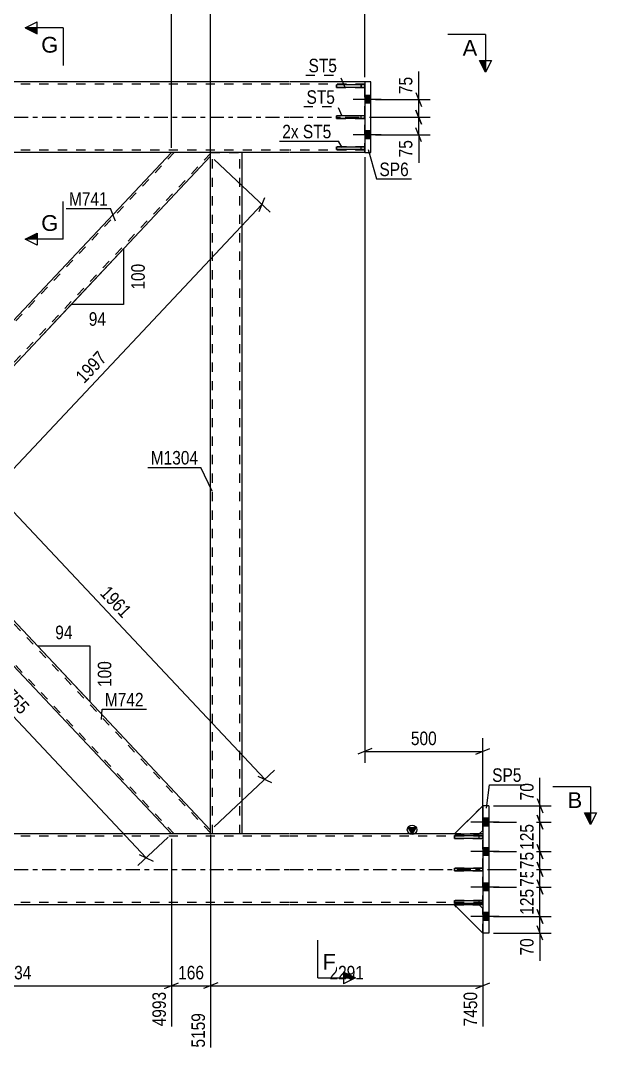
# Model space of a CAD drawing. Header units: millimetres. Extents: x 0 to 841, y 0 to 594.
# Drawn here: x 177.9 to 300, y 162 to 380.3 of the extents above; entities that cross this region are included whole.
import ezdxf

# ---------------------------------------------------------------- set-up
doc = ezdxf.new("R2010")
doc.units = ezdxf.units.MM
doc.linetypes.add('DXK_LINE_DOT2', pattern=[3.9198, 1.9599, -1.9599])
doc.linetypes.add('DXK_LINE_DOT3', pattern=[5.9187, 2.979, -0.9799, 0.9799, -0.9799])
doc.styles.add('Arial', font='ARIAL.TTF', dxfattribs={"height": 0.2})
doc.styles.add('Arial Narrow', font='ARIALN.TTF', dxfattribs={"height": 0.2})

# ---------------------------------------------------------------- blocks, each defined once
blk = doc.blocks.new('Bolt-761548639-3614 - 3536')
at = {"linetype": 'Continuous'}
for points in [[(275.91, 211.18), (275.91, 209.53), (277.16, 209.53), (277.16, 211.18)], [(275.91, 211.18), (275.91, 209.53), (277.16, 209.53), (277.16, 211.18)], [(275.91, 211.18), (275.91, 209.53), (277.16, 209.53), (277.16, 211.18)], [(275.91, 204.93), (275.91, 203.28), (277.16, 203.28), (277.16, 204.93)], [(275.91, 204.93), (275.91, 203.28), (277.16, 203.28), (277.16, 204.93)], [(275.91, 197.43), (275.91, 195.78), (277.16, 195.78), (277.16, 197.43)], [(275.91, 197.43), (275.91, 195.78), (277.16, 195.78), (277.16, 197.43)], [(275.91, 191.18), (275.91, 189.53), (277.16, 189.53), (277.16, 191.18)], [(275.91, 191.18), (275.91, 189.53), (277.16, 189.53), (277.16, 191.18)], [(275.91, 191.18), (275.91, 189.53), (277.16, 189.53), (277.16, 191.18)]]:
    blk.add_hatch(color=1, dxfattribs=at).paths.add_polyline_path(points)
at = {"color": 1, "linetype": 'Continuous'}
for p, q in [((279.36, 210.35), (273.41, 210.35)), ((279.36, 210.35), (273.41, 210.35)), ((279.36, 210.35), (273.41, 210.35)), ((277.16, 211.18), (275.91, 211.18)), ((277.16, 211.18), (275.91, 211.18)), ((277.16, 211.18), (275.91, 211.18)), ((277.16, 209.53), (275.91, 209.53)), ((277.16, 209.53), (275.91, 209.53)), ((277.16, 209.53), (275.91, 209.53)), ((279.36, 204.1), (273.41, 204.1)), ((279.36, 204.1), (273.41, 204.1)), ((277.16, 204.93), (275.91, 204.93)), ((277.16, 204.93), (275.91, 204.93)), ((277.16, 203.28), (275.91, 203.28)), ((277.16, 203.28), (275.91, 203.28)), ((279.36, 196.6), (273.41, 196.6)), ((279.36, 196.6), (273.41, 196.6)), ((277.16, 197.43), (275.91, 197.43)), ((277.16, 197.43), (275.91, 197.43)), ((277.16, 195.78), (275.91, 195.78)), ((277.16, 195.78), (275.91, 195.78)), ((279.36, 190.35), (273.41, 190.35)), ((279.36, 190.35), (273.41, 190.35)), ((279.36, 190.35), (273.41, 190.35)), ((277.16, 191.18), (275.91, 191.18)), ((277.16, 191.18), (275.91, 191.18)), ((277.16, 191.18), (275.91, 191.18)), ((277.16, 189.53), (275.91, 189.53)), ((277.16, 189.53), (275.91, 189.53)), ((277.16, 189.53), (275.91, 189.53))]:
    blk.add_line(p, q, dxfattribs=at)
blk = doc.blocks.new('Part-761548639-3592 - 3536')
at = {"color": 2, "linetype": 'Continuous'}
for p, q in [((250.91, 360.15), (244.91, 360.15)), ((244.91, 359.55), (244.91, 360.15)), ((250.91, 359.55), (244.91, 359.55)), ((250.91, 360.15), (250.91, 359.55))]:
    blk.add_line(p, q, dxfattribs=at)
at = {"color": 7, "linetype": 'DXK_LINE_DOT2'}
blk.add_line((250.16, 359.55), (250.16, 360.15), dxfattribs=at)
blk = doc.blocks.new('Bolt-761548639-3615 - 3536')
at = {"linetype": 'Continuous'}
for points in [[(250.91, 364.43), (250.91, 362.78), (252.16, 362.78), (252.16, 364.43)], [(250.91, 364.43), (250.91, 362.78), (252.16, 362.78), (252.16, 364.43)], [(250.91, 356.93), (250.91, 355.28), (252.16, 355.28), (252.16, 356.93)], [(250.91, 356.93), (250.91, 355.28), (252.16, 355.28), (252.16, 356.93)]]:
    blk.add_hatch(color=1, dxfattribs=at).paths.add_polyline_path(points)
at = {"color": 1, "linetype": 'Continuous'}
for p, q in [((254.36, 363.6), (248.41, 363.6)), ((254.36, 363.6), (248.41, 363.6)), ((252.16, 364.43), (250.91, 364.43)), ((252.16, 364.43), (250.91, 364.43)), ((252.16, 362.78), (250.91, 362.78)), ((252.16, 362.78), (250.91, 362.78)), ((254.36, 356.1), (248.41, 356.1)), ((254.36, 356.1), (248.41, 356.1)), ((252.16, 356.93), (250.91, 356.93)), ((252.16, 356.93), (250.91, 356.93)), ((252.16, 355.28), (250.91, 355.28)), ((252.16, 355.28), (250.91, 355.28))]:
    blk.add_line(p, q, dxfattribs=at)
blk = doc.blocks.new('Part-761548639-3596 - 3536')
at = {"color": 7, "linetype": 'DXK_LINE_DOT2'}
for p, q in [((250.91, 366.73), (244.91, 366.73)), ((244.91, 366.73), (244.91, 366.13)), ((244.91, 366.13), (250.91, 366.13)), ((250.16, 366.73), (250.16, 366.13)), ((250.91, 366.13), (250.91, 366.73))]:
    blk.add_line(p, q, dxfattribs=at)
blk = doc.blocks.new('Part-761548639-3556 - 3536')
at = {"color": 2, "linetype": 'Continuous'}
for p, q in [((275.91, 213.85), (269.91, 207.85)), ((269.91, 207.85), (275.16, 207.85)), ((275.16, 207.85), (275.91, 208.6))]:
    blk.add_line(p, q, dxfattribs=at)
at = {"color": 7, "linetype": 'DXK_LINE_DOT2'}
blk.add_line((275.91, 208.6), (275.91, 213.85), dxfattribs=at)
blk = doc.blocks.new('Part-761548639-3557 - 3536')
at = {"color": 7, "linetype": 'DXK_LINE_DOT2'}
for p, q in [((275.91, 213.85), (269.91, 207.85)), ((275.91, 208.6), (275.91, 213.85)), ((269.91, 207.85), (275.16, 207.85)), ((275.16, 207.85), (275.91, 208.6))]:
    blk.add_line(p, q, dxfattribs=at)
blk = doc.blocks.new('Part-761548639-3675 - 3536')
at = {"color": 7, "linetype": 'DXK_LINE_DOT2'}
for p, q in [((218.22, 352.35), (224.82, 352.35)), ((218.22, 351.54), (218.22, 352.35)), ((218.61, 207.85), (218.62, 352.35)), ((224.41, 207.85), (224.42, 352.35)), ((218.21, 207.85), (218.21, 208.67)), ((224.81, 207.85), (218.21, 207.85))]:
    blk.add_line(p, q, dxfattribs=at)
at = {"color": 2, "linetype": 'Continuous'}
for p, q in [((224.82, 352.35), (224.81, 207.85)), ((218.21, 208.67), (218.22, 351.54))]:
    blk.add_line(p, q, dxfattribs=at)
blk = doc.blocks.new('Part-761548639-3558 - 3536')
at = {"color": 2, "linetype": 'Continuous'}
for p, q in [((275.91, 186.82), (269.91, 192.82)), ((275.16, 192.82), (269.91, 192.82)), ((275.16, 192.82), (275.91, 192.07)), ((275.91, 186.85), (275.91, 186.82))]:
    blk.add_line(p, q, dxfattribs=at)
at = {"color": 7, "linetype": 'DXK_LINE_DOT2'}
blk.add_line((275.91, 186.85), (275.91, 192.07), dxfattribs=at)
blk = doc.blocks.new('Part-761548639-3559 - 3536')
at = {"color": 7, "linetype": 'DXK_LINE_DOT2'}
for p, q in [((269.91, 192.82), (275.16, 192.82)), ((275.91, 186.82), (269.91, 192.82)), ((275.16, 192.82), (275.91, 192.07)), ((275.91, 192.07), (275.91, 186.82))]:
    blk.add_line(p, q, dxfattribs=at)
blk = doc.blocks.new('Part-761548639-3560 - 3536')
at = {"color": 7, "linetype": 'DXK_LINE_DOT2'}
for p, q in [((275.91, 193.74), (269.91, 193.74)), ((269.91, 193.74), (269.91, 193.14)), ((269.91, 193.14), (275.91, 193.14)), ((275.16, 193.14), (275.16, 193.74)), ((275.91, 193.14), (275.91, 193.74))]:
    blk.add_line(p, q, dxfattribs=at)
blk = doc.blocks.new('Part-761548639-3608 - 3536')
at = {"color": 2, "linetype": 'Continuous'}
for p, q in [((58.11, 367.35), (42.11, 367.35)), ((144.02, 367.35), (58.21, 367.35)), ((234.81, 367.35), (149.02, 367.35)), ((250.91, 367.35), (234.91, 367.35)), ((58.11, 352.35), (42.11, 352.35)), ((144.02, 352.35), (58.21, 352.35)), ((234.81, 352.35), (149.02, 352.35)), ((250.91, 352.35), (234.91, 352.35))]:
    blk.add_line(p, q, dxfattribs=at)
at = {"color": 7, "linetype": 'DXK_LINE_DOT2'}
for p, q in [((42.11, 367.35), (42.11, 352.35)), ((58.11, 366.85), (42.11, 366.85)), ((234.81, 366.85), (58.21, 366.85)), ((149.02, 367.35), (144.02, 367.35)), ((250.91, 366.85), (234.91, 366.85)), ((250.91, 352.35), (250.91, 367.35)), ((58.11, 352.85), (42.11, 352.85)), ((234.81, 352.85), (58.21, 352.85)), ((149.02, 352.35), (144.02, 352.35)), ((250.91, 352.85), (234.91, 352.85))]:
    blk.add_line(p, q, dxfattribs=at)
at = {"color": 7, "linetype": 'DXK_LINE_DOT3'}
for p, q in [((42.11, 359.85), (58.11, 359.85)), ((58.21, 359.85), (234.81, 359.85)), ((234.91, 359.85), (250.91, 359.85))]:
    blk.add_line(p, q, dxfattribs=at)
blk = doc.blocks.new('Part-761548639-3561 - 3536')
at = {"color": 7, "linetype": 'DXK_LINE_DOT2'}
for p, q in [((275.91, 207.49), (269.91, 207.49)), ((269.91, 207.49), (269.91, 206.89)), ((275.16, 206.89), (275.16, 207.49)), ((275.91, 206.89), (275.91, 207.49)), ((269.91, 206.89), (275.91, 206.89))]:
    blk.add_line(p, q, dxfattribs=at)
blk = doc.blocks.new('Part-761548639-3562 - 3536')
at = {"color": 7, "linetype": 'DXK_LINE_DOT2'}
for p, q in [((275.91, 200.62), (269.91, 200.62)), ((269.91, 200.62), (269.91, 200.02)), ((269.91, 200.02), (275.91, 200.02)), ((275.16, 200.02), (275.16, 200.62)), ((275.91, 200.02), (275.91, 200.62))]:
    blk.add_line(p, q, dxfattribs=at)
blk = doc.blocks.new('Part-761548639-3563 - 3536')
at = {"color": 2, "linetype": 'Continuous'}
for p, q in [((269.91, 193.74), (275.91, 193.74)), ((269.91, 193.14), (269.91, 193.74)), ((275.91, 193.14), (269.91, 193.14)), ((275.91, 193.74), (275.91, 193.14))]:
    blk.add_line(p, q, dxfattribs=at)
at = {"color": 7, "linetype": 'DXK_LINE_DOT2'}
blk.add_line((275.16, 193.14), (275.16, 193.74), dxfattribs=at)
blk = doc.blocks.new('Part-761548639-3564 - 3536')
at = {"color": 2, "linetype": 'Continuous'}
for p, q in [((269.91, 207.49), (275.91, 207.49)), ((269.91, 206.89), (269.91, 207.49)), ((275.91, 207.49), (275.91, 206.89)), ((275.91, 206.89), (269.91, 206.89))]:
    blk.add_line(p, q, dxfattribs=at)
at = {"color": 7, "linetype": 'DXK_LINE_DOT2'}
blk.add_line((275.16, 206.89), (275.16, 207.49), dxfattribs=at)
blk = doc.blocks.new('Part-761548639-3565 - 3536')
at = {"color": 2, "linetype": 'Continuous'}
for p, q in [((269.91, 200.62), (275.91, 200.62)), ((269.91, 200.02), (269.91, 200.62)), ((275.91, 200.02), (269.91, 200.02)), ((275.91, 200.62), (275.91, 200.02))]:
    blk.add_line(p, q, dxfattribs=at)
at = {"color": 7, "linetype": 'DXK_LINE_DOT2'}
blk.add_line((275.16, 200.02), (275.16, 200.62), dxfattribs=at)
blk = doc.blocks.new('Part-761548639-3593 - 3536')
at = {"color": 2, "linetype": 'Continuous'}
for p, q in [((250.91, 366.73), (244.91, 366.73)), ((244.91, 366.13), (244.91, 366.73)), ((250.91, 366.13), (244.91, 366.13)), ((250.91, 366.73), (250.91, 366.13))]:
    blk.add_line(p, q, dxfattribs=at)
at = {"color": 7, "linetype": 'DXK_LINE_DOT2'}
blk.add_line((250.16, 366.13), (250.16, 366.73), dxfattribs=at)
blk = doc.blocks.new('Part-761548639-3597 - 3536')
at = {"color": 7, "linetype": 'DXK_LINE_DOT2'}
for p, q in [((250.91, 353.58), (244.91, 353.58)), ((244.91, 353.58), (244.91, 352.98)), ((244.91, 352.98), (250.91, 352.98)), ((250.16, 352.98), (250.16, 353.58)), ((250.91, 352.98), (250.91, 353.58))]:
    blk.add_line(p, q, dxfattribs=at)
blk = doc.blocks.new('Part-761548639-3580 - 3536')
at = {"color": 2, "linetype": 'Continuous'}
for p, q in [((252.16, 367.35), (250.91, 367.35)), ((250.91, 367.35), (250.91, 352.35)), ((252.16, 352.35), (252.16, 367.35)), ((250.91, 352.35), (252.16, 352.35))]:
    blk.add_line(p, q, dxfattribs=at)
blk = doc.blocks.new('Part-761548639-3585 - 3536')
at = {"color": 2, "linetype": 'Continuous'}
for p, q in [((277.16, 213.85), (275.91, 213.85)), ((275.91, 213.85), (275.91, 186.85)), ((277.16, 213.85), (277.16, 186.85)), ((277.16, 186.85), (275.91, 186.85))]:
    blk.add_line(p, q, dxfattribs=at)
blk = doc.blocks.new('Part-761548639-3594 - 3536')
at = {"color": 2, "linetype": 'Continuous'}
for p, q in [((244.91, 353.58), (250.91, 353.58)), ((244.91, 352.98), (244.91, 353.58)), ((250.91, 352.98), (244.91, 352.98)), ((250.91, 353.58), (250.91, 352.98))]:
    blk.add_line(p, q, dxfattribs=at)
at = {"color": 7, "linetype": 'DXK_LINE_DOT2'}
blk.add_line((250.16, 352.98), (250.16, 353.58), dxfattribs=at)
blk = doc.blocks.new('Part-761548639-3595 - 3536')
at = {"color": 7, "linetype": 'DXK_LINE_DOT2'}
for p, q in [((250.91, 360.15), (244.91, 360.15)), ((244.91, 360.15), (244.91, 359.55)), ((244.91, 359.55), (250.91, 359.55)), ((250.16, 359.55), (250.16, 360.15)), ((250.91, 359.55), (250.91, 360.15))]:
    blk.add_line(p, q, dxfattribs=at)
blk = doc.blocks.new('Part-761548639-3613 - 3536')
at = {"linetype": 'Continuous'}
blk.add_hatch(color=2, dxfattribs=at).paths.add_polyline_path([(260.91, 207.85), (260.11, 209.25), (261.71, 209.25)])
at = {"color": 2, "linetype": 'Continuous'}
for p, q in [((37.11, 207.85), (37.86, 207.85)), ((58.11, 207.85), (43.11, 207.85)), ((144.01, 207.85), (58.21, 207.85)), ((234.81, 207.85), (149.01, 207.85)), ((269.91, 207.85), (234.91, 207.85)), ((260.91, 207.85), (260.11, 209.25)), ((260.11, 209.25), (261.71, 209.25)), ((261.71, 209.25), (260.91, 207.85)), ((275.91, 207.85), (275.16, 207.85)), ((58.11, 192.85), (37.11, 192.85)), ((234.81, 192.85), (58.21, 192.85)), ((275.91, 192.85), (234.91, 192.85))]:
    blk.add_line(p, q, dxfattribs=at)
at = {"color": 7, "linetype": 'DXK_LINE_DOT2'}
for p, q in [((37.11, 192.85), (37.11, 207.85)), ((43.11, 207.85), (37.86, 207.85)), ((149.01, 207.85), (144.01, 207.85)), ((275.16, 207.85), (269.91, 207.85)), ((275.91, 192.85), (275.91, 207.85)), ((58.11, 207.35), (37.11, 207.35)), ((234.81, 207.35), (58.21, 207.35)), ((275.91, 207.35), (234.91, 207.35)), ((58.11, 193.35), (37.11, 193.35)), ((234.81, 193.35), (58.21, 193.35)), ((275.91, 193.35), (234.91, 193.35))]:
    blk.add_line(p, q, dxfattribs=at)
at = {"color": 7, "linetype": 'DXK_LINE_DOT3'}
for p, q in [((37.11, 200.35), (58.11, 200.35)), ((58.21, 200.35), (234.81, 200.35)), ((234.91, 200.35), (275.91, 200.35))]:
    blk.add_line(p, q, dxfattribs=at)
at = {"color": 2, "linetype": 'Continuous'}
blk.add_circle((260.91, 208.75), 1, dxfattribs=at)
blk = doc.blocks.new('Part-761548639-3688 - 3536')
at = {"color": 2, "linetype": 'Continuous'}
for p, q in [((151.04, 280.11), (149.81, 278.8)), ((218.21, 208.67), (151.04, 280.11)), ((149.81, 272.95), (149.81, 278.8)), ((149.81, 271.78), (149.81, 272.95)), ((209.93, 207.85), (149.81, 271.78)), ((218.21, 207.85), (218.21, 208.67))]:
    blk.add_line(p, q, dxfattribs=at)
at = {"color": 7, "linetype": 'DXK_LINE_DOT2'}
for p, q in [((218.21, 208.09), (150.77, 279.82)), ((149.81, 271.87), (149.81, 272.95)), ((149.81, 272.37), (149.81, 272.5)), ((210.48, 207.85), (149.81, 272.37)), ((218.21, 207.85), (209.93, 207.85))]:
    blk.add_line(p, q, dxfattribs=at)
blk = doc.blocks.new('Part-761548639-3707 - 3536')
at = {"color": 2, "linetype": 'Continuous'}
for p, q in [((209.92, 352.35), (149.81, 288.44)), ((218.22, 351.54), (218.22, 352.35)), ((218.22, 351.54), (151.04, 280.11)), ((149.81, 279.97), (149.81, 288.44)), ((149.81, 278.8), (149.81, 279.97))]:
    blk.add_line(p, q, dxfattribs=at)
at = {"color": 7, "linetype": 'DXK_LINE_DOT2'}
for p, q in [((210.46, 352.35), (149.81, 287.85)), ((218.22, 352.13), (149.81, 279.39)), ((218.22, 352.35), (209.92, 352.35)), ((151.04, 280.11), (149.81, 278.8)), ((149.81, 278.89), (149.81, 279.97)), ((149.81, 279.39), (149.81, 279.43))]:
    blk.add_line(p, q, dxfattribs=at)
blk = doc.blocks.new('StraightDimension-761548639-10397 - 3536')
at = {"color": 7, "linetype": 'Continuous'}
for p, q in [((218.22, 352.54), (218.22, 462.11)), ((209.92, 353.35), (209.92, 457.61)), ((208.42, 448.4), (211.42, 449.6)), ((209.92, 449), (218.22, 449)), ((219.72, 449.6), (216.72, 448.4))]:
    blk.add_line(p, q, dxfattribs=at)
at = {"color": 0}
blk.add_wipeout([(217.41, 449.75), (217.41, 453.95), (210.72, 453.95), (210.72, 449.75)], dxfattribs=at)
at = {"color": 0, "linetype": 'Continuous'}
blk.add_wipeout([(217.62, 462.71), (213.42, 462.71), (213.42, 454.2), (217.62, 454.2)], dxfattribs=at)
at = {"color": 3, "linetype": 'Continuous', "style": 'Arial Narrow'}
blk.add_text('5059', height=2.863, rotation=90.0002, dxfattribs=at).set_placement((217.02, 454.8))
at = {"color": 3, "style": 'Arial Narrow'}
blk.add_text('166', height=2.863, dxfattribs=at).set_placement((211.32, 450.35))
blk = doc.blocks.new('StraightDimension-761548639-13070 - 3536')
at = {"color": 7, "linetype": 'Continuous'}
for p, q in [((287.43, 201.85), (288.63, 198.85)), ((276.91, 200.35), (290.43, 200.35)), ((288.03, 196.6), (288.03, 200.35)), ((278.16, 196.6), (290.43, 196.6)), ((288.63, 195.1), (287.43, 198.1))]:
    blk.add_line(p, q, dxfattribs=at)
at = {"color": 0}
blk.add_wipeout([(287.28, 200.9), (283.08, 200.9), (283.08, 196.05), (287.28, 196.05)], dxfattribs=at)
at = {"color": 3, "style": 'Arial Narrow'}
blk.add_text('75', height=2.863, rotation=90.0002, dxfattribs=at).set_placement((286.68, 196.65))
blk = doc.blocks.new('StraightDimension-761548639-4116 - 3536')
at = {"color": 7, "linetype": 'Continuous'}
for p, q in [((218.94, 350.86), (230.84, 339.68)), ((228.5, 339.82), (229.68, 342.82)), ((160.69, 268.58), (229.09, 341.32)), ((150.54, 278.12), (162.44, 266.93)), ((161.28, 270.08), (160.1, 267.07))]:
    blk.add_line(p, q, dxfattribs=at)
at = {"color": 0}
blk.add_wipeout([(197.26, 308.56), (194.2, 311.44), (188.37, 305.24), (191.43, 302.36)], dxfattribs=at)
at = {"color": 3, "style": 'Arial Narrow'}
blk.add_text('1997', height=2.863, rotation=46.7591, dxfattribs=at).set_placement((191.4, 303.21))
blk = doc.blocks.new('StraightDimension-761548639-4098 - 3536')
at = {"color": 7, "linetype": 'Continuous'}
for p, q in [((151.77, 280.79), (164.59, 292.84)), ((163.98, 290.21), (161.05, 291.57)), ((162.51, 290.89), (229.68, 219.46)), ((218.94, 209.36), (231.76, 221.41)), ((228.22, 220.14), (231.15, 218.77))]:
    blk.add_line(p, q, dxfattribs=at)
at = {"color": 0}
blk.add_wipeout([(199.56, 252.59), (202.62, 255.46), (196.79, 261.67), (193.73, 258.79)], dxfattribs=at)
at = {"color": 3, "style": 'Arial Narrow'}
blk.add_text('1961', height=2.863, rotation=-46.7648, dxfattribs=at).set_placement((194.58, 258.76))
blk = doc.blocks.new('StraightDimension-761548639-3911 - 3536')
at = {"color": 7, "linetype": 'Continuous'}
for p, q in [((261.73, 361.35), (262.93, 358.35)), ((251.91, 359.85), (264.73, 359.85)), ((262.33, 356.1), (262.33, 359.85)), ((253.16, 356.1), (264.73, 356.1)), ((262.93, 354.6), (261.73, 357.6))]:
    blk.add_line(p, q, dxfattribs=at)
at = {"color": 0}
blk.add_wipeout([(261.58, 355.58), (257.38, 355.58), (257.38, 350.72), (261.58, 350.72)], dxfattribs=at)
at = {"color": 7, "linetype": 'Continuous'}
blk.add_line((262.33, 356.1), (262.33, 350.19), dxfattribs=at)
blk.add_line((262.33, 356.1), (262.33, 350.19), dxfattribs=at)
at = {"color": 3, "style": 'Arial Narrow'}
blk.add_text('75', height=2.863, rotation=90.0002, dxfattribs=at).set_placement((260.98, 351.32))
blk = doc.blocks.new('StraightDimension-761548639-3924 - 3536')
at = {"color": 7, "linetype": 'Continuous'}
for p, q in [((261.73, 365.1), (262.93, 362.1)), ((253.16, 363.6), (264.73, 363.6)), ((262.33, 359.85), (262.33, 363.6)), ((262.93, 358.35), (261.73, 361.35)), ((251.91, 359.85), (264.73, 359.85))]:
    blk.add_line(p, q, dxfattribs=at)
at = {"color": 0}
blk.add_wipeout([(261.58, 368.98), (257.38, 368.98), (257.38, 364.13), (261.58, 364.13)], dxfattribs=at)
at = {"color": 7, "linetype": 'Continuous'}
blk.add_line((262.33, 363.6), (262.33, 369.51), dxfattribs=at)
blk.add_line((262.33, 363.6), (262.33, 369.51), dxfattribs=at)
at = {"color": 3, "style": 'Arial Narrow'}
blk.add_text('75', height=2.863, rotation=90.0002, dxfattribs=at).set_placement((260.98, 364.73))
blk = doc.blocks.new('StraightDimension-761548639-4056 - 3536')
at = {"color": 7, "linetype": 'Continuous'}
for p, q in [((149.09, 271.1), (142.68, 265.07)), ((145.89, 266.04), (142.96, 267.4)), ((144.43, 266.72), (204.54, 202.78)), ((209.2, 207.17), (202.79, 201.14)), ((203.08, 203.47), (206.01, 202.1))]:
    blk.add_line(p, q, dxfattribs=at)
at = {"color": 0}
blk.add_wipeout([(177.95, 232.16), (181.01, 235.04), (175.18, 241.24), (172.12, 238.37)], dxfattribs=at)
at = {"color": 3, "style": 'Arial Narrow'}
blk.add_text('1755', height=2.863, rotation=-46.7648, dxfattribs=at).set_placement((172.96, 238.34))
blk = doc.blocks.new('AngleDimension-761548639-9894 - 3536')
at = {"color": 7, "linetype": 'Continuous'}
for p, q in [((183.61, 245.48), (181.56, 247.66)), ((192.66, 247.66), (181.56, 247.66)), ((192.66, 235.85), (181.56, 247.66)), ((192.66, 235.85), (192.66, 247.66))]:
    blk.add_line(p, q, dxfattribs=at)
at = {"color": 0}
for points in [[(189.54, 248.56), (189.54, 252.76), (184.68, 252.76), (184.68, 248.56)], [(197.76, 245.1), (193.56, 245.1), (193.56, 238.41), (197.76, 238.41)]]:
    blk.add_wipeout(points, dxfattribs=at)
at = {"color": 3, "style": 'Arial Narrow'}
blk.add_text('94', height=2.863, dxfattribs=at).set_placement((185.28, 249.16))
blk.add_text('100', height=2.863, rotation=90.0002, dxfattribs=at).set_placement((197.16, 239.01))
blk = doc.blocks.new('StraightDimension-761548639-10396 - 3536')
at = {"color": 7, "linetype": 'Continuous'}
for p, q in [((218.22, 352.54), (218.22, 462.11)), ((250.91, 368.35), (250.91, 457.61)), ((219.72, 449.6), (216.72, 448.4)), ((218.22, 449), (250.91, 449)), ((249.41, 448.4), (252.41, 449.6))]:
    blk.add_line(p, q, dxfattribs=at)
at = {"color": 0, "linetype": 'Continuous'}
blk.add_wipeout([(250.31, 458.21), (246.11, 458.21), (246.11, 449.7), (250.31, 449.7)], dxfattribs=at)
at = {"color": 0}
blk.add_wipeout([(238.82, 449.75), (238.82, 453.95), (230.31, 453.95), (230.31, 449.75)], dxfattribs=at)
at = {"color": 3, "linetype": 'Continuous', "style": 'Arial Narrow'}
blk.add_text('6850', height=2.863, rotation=90.0002, dxfattribs=at).set_placement((249.71, 450.3))
at = {"color": 3, "style": 'Arial Narrow'}
blk.add_text('1791', height=2.863, dxfattribs=at).set_placement((230.91, 450.35))
blk = doc.blocks.new('StraightDimension-761548639-10398 - 3536')
at = {"color": 7, "linetype": 'Continuous'}
for p, q in [((169.21, 368.35), (169.21, 457.61)), ((209.92, 353.35), (209.92, 457.61)), ((170.71, 449.6), (167.71, 448.4)), ((169.21, 449), (209.92, 449)), ((208.42, 448.4), (211.42, 449.6))]:
    blk.add_line(p, q, dxfattribs=at)
at = {"color": 0, "linetype": 'Continuous'}
blk.add_wipeout([(209.32, 458.21), (205.12, 458.21), (205.12, 449.7), (209.32, 449.7)], dxfattribs=at)
at = {"color": 0}
blk.add_wipeout([(192.9, 449.75), (192.9, 453.95), (186.22, 453.95), (186.22, 449.75)], dxfattribs=at)
at = {"color": 3, "linetype": 'Continuous', "style": 'Arial Narrow'}
blk.add_text('4893', height=2.863, rotation=90.0002, dxfattribs=at).set_placement((208.72, 450.3))
at = {"color": 3, "style": 'Arial Narrow'}
blk.add_text('814', height=2.863, dxfattribs=at).set_placement((186.82, 450.35))
blk = doc.blocks.new('StraightDimension-761548639-12914 - 3536')
at = {"color": 7, "linetype": 'Continuous'}
for p, q in [((250.91, 351.35), (250.91, 222.94)), ((275.91, 208.85), (275.91, 228.19)), ((252.41, 225.94), (249.41, 224.74)), ((250.91, 225.34), (275.91, 225.34)), ((274.41, 224.74), (277.41, 225.94))]:
    blk.add_line(p, q, dxfattribs=at)
at = {"color": 0}
blk.add_wipeout([(266.75, 226.09), (266.75, 230.29), (260.07, 230.29), (260.07, 226.09)], dxfattribs=at)
at = {"color": 3, "style": 'Arial Narrow'}
blk.add_text('500', height=2.863, dxfattribs=at).set_placement((260.67, 226.69))
blk = doc.blocks.new('StraightDimension-761548639-13067 - 3536')
at = {"color": 7, "linetype": 'Continuous'}
for p, q in [((287.43, 215.35), (288.63, 212.35)), ((278.16, 213.85), (290.43, 213.85)), ((288.63, 208.85), (287.43, 211.85)), ((288.03, 210.35), (288.03, 213.85)), ((278.16, 210.35), (290.43, 210.35))]:
    blk.add_line(p, q, dxfattribs=at)
at = {"color": 0}
blk.add_wipeout([(287.28, 219.23), (283.08, 219.23), (283.08, 214.38), (287.28, 214.38)], dxfattribs=at)
at = {"color": 7, "linetype": 'Continuous'}
blk.add_line((288.03, 213.85), (288.03, 219.76), dxfattribs=at)
blk.add_line((288.03, 213.85), (288.03, 219.76), dxfattribs=at)
at = {"color": 3, "style": 'Arial Narrow'}
blk.add_text('70', height=2.863, rotation=90.0002, dxfattribs=at).set_placement((286.68, 214.98))
blk = doc.blocks.new('StraightDimension-761548639-13068 - 3536')
at = {"color": 7, "linetype": 'Continuous'}
for p, q in [((287.43, 211.85), (288.63, 208.85)), ((278.16, 210.35), (290.43, 210.35)), ((288.03, 204.1), (288.03, 210.35)), ((288.63, 202.6), (287.43, 205.6)), ((278.16, 204.1), (290.43, 204.1))]:
    blk.add_line(p, q, dxfattribs=at)
at = {"color": 0}
blk.add_wipeout([(287.28, 210.57), (283.08, 210.57), (283.08, 203.88), (287.28, 203.88)], dxfattribs=at)
at = {"color": 3, "style": 'Arial Narrow'}
blk.add_text('125', height=2.863, rotation=90.0002, dxfattribs=at).set_placement((286.68, 204.48))
blk = doc.blocks.new('StraightDimension-761548639-13069 - 3536')
at = {"color": 7, "linetype": 'Continuous'}
for p, q in [((287.43, 205.6), (288.63, 202.6)), ((278.16, 204.1), (290.43, 204.1)), ((288.03, 200.35), (288.03, 204.1)), ((288.63, 198.85), (287.43, 201.85)), ((276.91, 200.35), (290.43, 200.35))]:
    blk.add_line(p, q, dxfattribs=at)
at = {"color": 0}
blk.add_wipeout([(287.28, 204.65), (283.08, 204.65), (283.08, 199.8), (287.28, 199.8)], dxfattribs=at)
at = {"color": 3, "style": 'Arial Narrow'}
blk.add_text('75', height=2.863, rotation=90.0002, dxfattribs=at).set_placement((286.68, 200.4))
blk = doc.blocks.new('StraightDimension-761548639-13071 - 3536')
at = {"color": 7, "linetype": 'Continuous'}
for p, q in [((278.16, 196.6), (290.43, 196.6)), ((287.43, 198.1), (288.63, 195.1)), ((288.03, 190.35), (288.03, 196.6)), ((278.16, 190.35), (290.43, 190.35)), ((288.63, 188.85), (287.43, 191.85))]:
    blk.add_line(p, q, dxfattribs=at)
at = {"color": 0}
blk.add_wipeout([(287.28, 196.82), (283.08, 196.82), (283.08, 190.13), (287.28, 190.13)], dxfattribs=at)
at = {"color": 3, "style": 'Arial Narrow'}
blk.add_text('125', height=2.863, rotation=90.0002, dxfattribs=at).set_placement((286.68, 190.73))
blk = doc.blocks.new('StraightDimension-761548639-13072 - 3536')
at = {"color": 7, "linetype": 'Continuous'}
for p, q in [((278.16, 190.35), (290.43, 190.35)), ((287.43, 191.85), (288.63, 188.85)), ((288.03, 186.85), (288.03, 190.35)), ((288.63, 185.35), (287.43, 188.35)), ((278.16, 186.85), (290.43, 186.85))]:
    blk.add_line(p, q, dxfattribs=at)
at = {"color": 0}
blk.add_wipeout([(287.28, 186.33), (283.08, 186.33), (283.08, 181.47), (287.28, 181.47)], dxfattribs=at)
at = {"color": 7, "linetype": 'Continuous'}
blk.add_line((288.03, 186.85), (288.03, 180.94), dxfattribs=at)
blk.add_line((288.03, 186.85), (288.03, 180.94), dxfattribs=at)
at = {"color": 3, "style": 'Arial Narrow'}
blk.add_text('70', height=2.863, rotation=90.0002, dxfattribs=at).set_placement((286.68, 182.07))
blk = doc.blocks.new('StraightDimension-761548639-13537 - 3536')
at = {"color": 7, "linetype": 'Continuous'}
for p, q in [((218.21, 207.67), (218.21, 162.56)), ((275.91, 191.85), (275.91, 167.06)), ((219.71, 176.27), (216.71, 175.07)), ((218.21, 175.67), (275.91, 175.67)), ((274.41, 175.07), (277.41, 176.27))]:
    blk.add_line(p, q, dxfattribs=at)
at = {"color": 0}
blk.add_wipeout([(251.32, 176.42), (251.32, 180.62), (242.81, 180.62), (242.81, 176.42)], dxfattribs=at)
at = {"color": 0, "linetype": 'Continuous'}
blk.add_wipeout([(275.31, 174.97), (271.11, 174.97), (271.11, 166.46), (275.31, 166.46)], dxfattribs=at)
at = {"color": 3, "style": 'Arial Narrow'}
blk.add_text('2291', height=2.863, dxfattribs=at).set_placement((243.41, 177.02))
at = {"color": 3, "linetype": 'Continuous', "style": 'Arial Narrow'}
blk.add_text('7450', height=2.863, rotation=90.0002, dxfattribs=at).set_placement((274.71, 167.06))
blk = doc.blocks.new('StraightDimension-761548639-13538 - 3536')
at = {"color": 7, "linetype": 'Continuous'}
for p, q in [((218.21, 207.67), (218.21, 162.56)), ((209.93, 206.85), (209.93, 167.06)), ((208.43, 175.07), (211.43, 176.27)), ((209.93, 175.67), (218.21, 175.67)), ((219.71, 176.27), (216.71, 175.07))]:
    blk.add_line(p, q, dxfattribs=at)
at = {"color": 0}
blk.add_wipeout([(217.41, 176.42), (217.41, 180.62), (210.73, 180.62), (210.73, 176.42)], dxfattribs=at)
at = {"color": 0, "linetype": 'Continuous'}
blk.add_wipeout([(217.61, 170.47), (213.41, 170.47), (213.41, 161.96), (217.61, 161.96)], dxfattribs=at)
at = {"color": 3, "style": 'Arial Narrow'}
blk.add_text('166', height=2.863, dxfattribs=at).set_placement((211.33, 177.02))
at = {"color": 3, "linetype": 'Continuous', "style": 'Arial Narrow'}
blk.add_text('5159', height=2.863, rotation=90.0002, dxfattribs=at).set_placement((217.01, 162.56))
blk = doc.blocks.new('StraightDimension-761548639-13539 - 3536')
at = {"color": 7, "linetype": 'Continuous'}
for p, q in [((143.21, 206.85), (143.21, 167.06)), ((209.93, 206.85), (209.93, 167.06)), ((144.71, 176.27), (141.71, 175.07)), ((143.21, 175.67), (209.93, 175.67)), ((208.43, 175.07), (211.43, 176.27))]:
    blk.add_line(p, q, dxfattribs=at)
at = {"color": 0}
blk.add_wipeout([(180.83, 176.42), (180.83, 180.62), (172.31, 180.62), (172.31, 176.42)], dxfattribs=at)
at = {"color": 0, "linetype": 'Continuous'}
blk.add_wipeout([(209.33, 174.97), (205.13, 174.97), (205.13, 166.46), (209.33, 166.46)], dxfattribs=at)
at = {"color": 3, "style": 'Arial Narrow'}
blk.add_text('1334', height=2.863, dxfattribs=at).set_placement((172.91, 177.02))
at = {"color": 3, "linetype": 'Continuous', "style": 'Arial Narrow'}
blk.add_text('4993', height=2.863, rotation=90.0002, dxfattribs=at).set_placement((208.73, 167.06))
blk = doc.blocks.new('AngleDimension-761548639-15642 - 3536')
at = {"color": 7, "linetype": 'Continuous'}
for p, q in [((199.75, 331.91), (188.66, 320.11)), ((199.75, 331.91), (199.75, 320.11)), ((182.5, 313.56), (188.66, 320.11)), ((199.75, 320.11), (188.66, 320.11))]:
    blk.add_line(p, q, dxfattribs=at)
at = {"color": 0}
for points in [[(204.85, 329.35), (200.65, 329.35), (200.65, 322.67), (204.85, 322.67)], [(196.63, 315.01), (196.63, 319.21), (191.78, 319.21), (191.78, 315.01)]]:
    blk.add_wipeout(points, dxfattribs=at)
at = {"color": 3, "style": 'Arial Narrow'}
blk.add_text('100', height=2.863, rotation=90.0002, dxfattribs=at).set_placement((204.25, 323.27))
blk.add_text('94', height=2.863, dxfattribs=at).set_placement((192.38, 315.61))
blk = doc.blocks.new('Mark-761548639-12903 - 3536')
at = {"color": 0}
blk.add_wipeout([(244.57, 362.67), (244.57, 365.67), (238.54, 365.67), (238.54, 362.67)], dxfattribs=at)
blk.add_wipeout([(244.57, 362.67), (244.57, 365.67), (238.54, 365.67), (238.54, 362.67)], dxfattribs=at)
at = {"color": 30, "linetype": 'DXK_LINE_DOT2'}
for p in [(237.94, 362.07), (246.13, 360.02)]:
    blk.add_line(p, (245.17, 362.07), dxfattribs=at)
at = {"color": 3, "style": 'Arial Narrow'}
blk.add_text('ST5', height=2.863, dxfattribs=at).set_placement((238.54, 362.67))
blk = doc.blocks.new('Mark-761548639-3703 - 3536')
at = {"color": 0}
blk.add_wipeout([(196.4, 341.07), (196.4, 344.07), (188.18, 344.07), (188.18, 341.07)], dxfattribs=at)
blk.add_wipeout([(196.4, 341.07), (196.4, 344.07), (188.18, 344.07), (188.18, 341.07)], dxfattribs=at)
at = {"color": 30, "linetype": 'Continuous'}
for p in [(187.58, 340.47), (198.06, 337.77)]:
    blk.add_line(p, (197, 340.47), dxfattribs=at)
at = {"color": 3, "style": 'Arial Narrow'}
blk.add_text('M741', height=2.863, dxfattribs=at).set_placement((188.18, 341.07))
blk = doc.blocks.new('Mark-761548639-3576 - 3536')
at = {"color": 0}
blk.add_wipeout([(260.21, 347.34), (260.21, 350.34), (254, 350.34), (254, 347.34)], dxfattribs=at)
blk.add_wipeout([(260.21, 347.34), (260.21, 350.34), (254, 350.34), (254, 347.34)], dxfattribs=at)
at = {"color": 30, "linetype": 'Continuous'}
for p, q in [((251.61, 352.99), (253.4, 346.74)), ((253.4, 346.74), (260.81, 346.74))]:
    blk.add_line(p, q, dxfattribs=at)
at = {"color": 3, "style": 'Arial Narrow'}
blk.add_text('SP6', height=2.863, dxfattribs=at).set_placement((254, 347.34))
blk = doc.blocks.new('Mark-761548639-12983 - 3536')
at = {"color": 0}
blk.add_wipeout([(284.12, 218.9), (284.12, 221.9), (277.9, 221.9), (277.9, 218.9)], dxfattribs=at)
blk.add_wipeout([(284.12, 218.9), (284.12, 221.9), (277.9, 221.9), (277.9, 218.9)], dxfattribs=at)
at = {"color": 30, "linetype": 'Continuous'}
for p, q in [((276.72, 213.32), (277.3, 218.3)), ((277.3, 218.3), (284.72, 218.3))]:
    blk.add_line(p, q, dxfattribs=at)
at = {"color": 3, "style": 'Arial Narrow'}
blk.add_text('SP5', height=2.863, dxfattribs=at).set_placement((277.9, 218.9))
blk = doc.blocks.new('SectionMark-761548639-15751 - 3536')
at = {"color": 6, "linetype": 'Continuous'}
for p, q in [((12.34, 217.85), (12.34, 209.85)), ((298.74, 217.85), (298.74, 209.85)), ((12.34, 209.85), (11.09, 212.35)), ((299.99, 212.35), (298.74, 209.85))]:
    blk.add_line(p, q, dxfattribs=at)
at = {"color": 0, "linetype": 'Continuous'}
for points in [[(17.2, 213.35), (17.2, 216.85), (14.09, 216.85), (14.09, 213.35)], [(296.99, 213.35), (296.99, 216.85), (293.88, 216.85), (293.88, 213.35)]]:
    blk.add_wipeout(points, dxfattribs=at)
at = {"linetype": 'Continuous'}
for points in [[(12.34, 212.35), (13.59, 212.35), (12.34, 209.85)], [(297.49, 212.35), (298.74, 212.35), (298.74, 209.85)]]:
    blk.add_hatch(color=6, dxfattribs=at).paths.add_polyline_path(points)
at = {"color": 6, "linetype": 'Continuous'}
for p, q in [((12.34, 217.85), (20.34, 217.85)), ((298.74, 217.85), (290.74, 217.85)), ((13.59, 212.35), (11.09, 212.35)), ((12.34, 209.85), (13.59, 212.35)), ((297.49, 212.35), (299.99, 212.35)), ((298.74, 209.85), (297.49, 212.35))]:
    blk.add_line(p, q, dxfattribs=at)
at = {"color": 3, "linetype": 'Continuous', "style": 'Arial'}
for p in [(14.09, 213.35), (293.88, 213.35)]:
    blk.add_text('B', height=3.34, dxfattribs=at).set_placement(p)
blk = doc.blocks.new('Mark-761548639-3671 - 3536')
at = {"color": 0}
blk.add_wipeout([(215.57, 286.19), (215.57, 289.19), (205.52, 289.19), (205.52, 286.19)], dxfattribs=at)
blk.add_wipeout([(215.57, 286.19), (215.57, 289.19), (205.52, 289.19), (205.52, 286.19)], dxfattribs=at)
at = {"color": 30, "linetype": 'Continuous'}
for p in [(204.92, 285.59), (218.56, 280.51)]:
    blk.add_line(p, (216.17, 285.59), dxfattribs=at)
at = {"color": 3, "style": 'Arial Narrow'}
blk.add_text('M1304', height=2.863, dxfattribs=at).set_placement((205.52, 286.19))
blk = doc.blocks.new('Mark-761548639-3684 - 3536')
at = {"color": 0}
blk.add_wipeout([(204.02, 234.9), (204.02, 237.9), (195.79, 237.9), (195.79, 234.9)], dxfattribs=at)
blk.add_wipeout([(204.02, 234.9), (204.02, 237.9), (195.79, 237.9), (195.79, 234.9)], dxfattribs=at)
at = {"color": 30, "linetype": 'Continuous'}
for p, q in [((195.11, 232.15), (195.19, 234.3)), ((195.19, 234.3), (204.62, 234.3))]:
    blk.add_line(p, q, dxfattribs=at)
at = {"color": 3, "style": 'Arial Narrow'}
blk.add_text('M742', height=2.863, dxfattribs=at).set_placement((195.79, 234.9))
blk = doc.blocks.new('Mark-761548639-12873 - 3536')
at = {"color": 0}
blk.add_wipeout([(245, 369.35), (245, 372.35), (238.97, 372.35), (238.97, 369.35)], dxfattribs=at)
blk.add_wipeout([(245, 369.35), (245, 372.35), (238.97, 372.35), (238.97, 369.35)], dxfattribs=at)
at = {"color": 30, "linetype": 'DXK_LINE_DOT2'}
for p in [(238.37, 368.75), (246.66, 366.29)]:
    blk.add_line(p, (245.6, 368.75), dxfattribs=at)
at = {"color": 3, "style": 'Arial Narrow'}
blk.add_text('ST5', height=2.863, dxfattribs=at).set_placement((238.97, 369.35))
blk = doc.blocks.new('SectionMark-761548639-11785 - 3536')
at = {"color": 6, "linetype": 'Continuous'}
for p, q in [((26.54, 377.35), (26.54, 369.35)), ((276.49, 377.35), (276.49, 369.35)), ((26.54, 369.35), (25.29, 371.85)), ((277.74, 371.85), (276.49, 369.35))]:
    blk.add_line(p, q, dxfattribs=at)
at = {"color": 0, "linetype": 'Continuous'}
for points in [[(31.4, 372.85), (31.4, 376.35), (28.29, 376.35), (28.29, 372.85)], [(274.74, 372.85), (274.74, 376.35), (271.63, 376.35), (271.63, 372.85)]]:
    blk.add_wipeout(points, dxfattribs=at)
at = {"linetype": 'Continuous'}
for points in [[(26.54, 371.85), (27.79, 371.85), (26.54, 369.35)], [(275.24, 371.85), (276.49, 371.85), (276.49, 369.35)]]:
    blk.add_hatch(color=6, dxfattribs=at).paths.add_polyline_path(points)
at = {"color": 6, "linetype": 'Continuous'}
for p, q in [((26.54, 377.35), (34.54, 377.35)), ((276.49, 377.35), (268.49, 377.35)), ((27.79, 371.85), (25.29, 371.85)), ((26.54, 369.35), (27.79, 371.85)), ((275.24, 371.85), (277.74, 371.85)), ((276.49, 369.35), (275.24, 371.85))]:
    blk.add_line(p, q, dxfattribs=at)
at = {"color": 3, "linetype": 'Continuous', "style": 'Arial'}
for p in [(28.29, 372.85), (271.63, 372.85)]:
    blk.add_text('A', height=3.34, dxfattribs=at).set_placement(p)
blk = doc.blocks.new('MarkSet-761548639-12868 - 3536')
at = {"color": 30, "linetype": 'Continuous'}
blk.add_line((246.13, 353.44), (245.3, 354.76), dxfattribs=at)
at = {"color": 0}
blk.add_wipeout([(236.87, 355.36), (236.87, 358.36), (233.4, 358.36), (233.4, 355.36)], dxfattribs=at)
blk.add_wipeout([(236.87, 355.36), (236.87, 358.36), (233.4, 358.36), (233.4, 355.36)], dxfattribs=at)
blk.add_wipeout([(243.8, 355.36), (243.8, 358.36), (237.77, 358.36), (237.77, 355.36)], dxfattribs=at)
blk.add_wipeout([(243.8, 355.36), (243.8, 358.36), (237.77, 358.36), (237.77, 355.36)], dxfattribs=at)
at = {"color": 30, "linetype": 'Continuous'}
blk.add_line((232.8, 354.76), (245.3, 354.76), dxfattribs=at)
at = {"color": 3, "style": 'Arial Narrow'}
for s, p in [('2x', (233.4, 355.36)), ('ST5', (237.77, 355.36))]:
    blk.add_text(s, height=2.863, dxfattribs=at).set_placement(p)
blk = doc.blocks.new('SectionMark-761548639-19281 - 3536')
at = {"linetype": 'Continuous'}
blk.add_hatch(color=6, dxfattribs=at).paths.add_polyline_path([(246.41, 177.31), (246.41, 178.56), (248.91, 177.31)])
at = {"color": 6, "linetype": 'Continuous'}
for p, q in [((240.91, 177.31), (248.91, 177.31)), ((248.91, 177.31), (246.41, 178.56)), ((246.41, 178.56), (246.41, 176.06)), ((248.91, 177.31), (246.41, 176.06))]:
    blk.add_line(p, q, dxfattribs=at)
at = {"color": 0, "linetype": 'Continuous'}
blk.add_wipeout([(244.76, 179.06), (244.76, 182.56), (241.91, 182.56), (241.91, 179.06)], dxfattribs=at)
at = {"color": 6, "linetype": 'Continuous'}
blk.add_line((240.91, 177.31), (240.91, 185.31), dxfattribs=at)
at = {"color": 3, "linetype": 'Continuous', "style": 'Arial'}
blk.add_text('F', height=3.34, dxfattribs=at).set_placement((241.91, 179.06))
blk = doc.blocks.new('SectionMark-761548639-20585 - 3536')
at = {"color": 6, "linetype": 'Continuous'}
for p, q in [((178.93, 378.77), (181.43, 380.02)), ((186.93, 378.77), (178.93, 378.77)), ((186.93, 333.97), (178.93, 333.97)), ((181.43, 332.72), (178.93, 333.97))]:
    blk.add_line(p, q, dxfattribs=at)
at = {"color": 0, "linetype": 'Continuous'}
for points in [[(185.93, 373.52), (185.93, 377.02), (182.3, 377.02), (182.3, 373.52)], [(185.93, 335.72), (185.93, 339.22), (182.3, 339.22), (182.3, 335.72)]]:
    blk.add_wipeout(points, dxfattribs=at)
at = {"linetype": 'Continuous'}
for points in [[(181.43, 378.77), (181.43, 377.52), (178.93, 378.77)], [(181.43, 335.22), (181.43, 333.97), (178.93, 333.97)]]:
    blk.add_hatch(color=6, dxfattribs=at).paths.add_polyline_path(points)
at = {"color": 6, "linetype": 'Continuous'}
for p, q in [((181.43, 377.52), (181.43, 380.02)), ((178.93, 378.77), (181.43, 377.52)), ((186.93, 378.77), (186.93, 370.77)), ((186.93, 333.97), (186.93, 341.97)), ((178.93, 333.97), (181.43, 335.22)), ((181.43, 335.22), (181.43, 332.72))]:
    blk.add_line(p, q, dxfattribs=at)
at = {"color": 3, "linetype": 'Continuous', "style": 'Arial'}
for p in [(182.3, 373.52), (182.3, 335.72)]:
    blk.add_text('G', height=3.34, dxfattribs=at).set_placement(p)

msp = doc.modelspace()

# ---------------------------------------------------------------- block references
for name in ['Part-761548639-3608 - 3536', 'Part-761548639-3580 - 3536', 'Part-761548639-3596 - 3536', 'Part-761548639-3593 - 3536', 'Bolt-761548639-3615 - 3536', 'Part-761548639-3592 - 3536', 'Part-761548639-3595 - 3536', 'Part-761548639-3707 - 3536', 'Part-761548639-3675 - 3536', 'Part-761548639-3597 - 3536', 'Part-761548639-3594 - 3536', 'Part-761548639-3688 - 3536', 'Part-761548639-3556 - 3536', 'Part-761548639-3557 - 3536', 'Part-761548639-3585 - 3536', 'Part-761548639-3613 - 3536', 'Bolt-761548639-3614 - 3536', 'Part-761548639-3561 - 3536', 'Part-761548639-3564 - 3536', 'Part-761548639-3562 - 3536', 'Part-761548639-3565 - 3536', 'Part-761548639-3560 - 3536', 'Part-761548639-3563 - 3536', 'Part-761548639-3558 - 3536', 'Part-761548639-3559 - 3536']:
    msp.add_blockref(name, (0, 0))

# ---------------------------------------------------------------- next in the draw order: block references
for name in ['StraightDimension-761548639-10397 - 3536', 'StraightDimension-761548639-3911 - 3536', 'StraightDimension-761548639-4116 - 3536', 'StraightDimension-761548639-13070 - 3536']:
    msp.add_blockref(name, (0, 0))

# ---------------------------------------------------------------- next in the draw order: block references
for name in ['StraightDimension-761548639-10398 - 3536', 'StraightDimension-761548639-3924 - 3536', 'StraightDimension-761548639-12914 - 3536', 'Mark-761548639-3703 - 3536', 'AngleDimension-761548639-15642 - 3536', 'StraightDimension-761548639-4098 - 3536']:
    msp.add_blockref(name, (0, 0))

# ---------------------------------------------------------------- next in the draw order: block references
for name in ['StraightDimension-761548639-10396 - 3536', 'Mark-761548639-3671 - 3536', 'StraightDimension-761548639-4056 - 3536', 'StraightDimension-761548639-13067 - 3536']:
    msp.add_blockref(name, (0, 0))

# ---------------------------------------------------------------- next in the draw order: block references
for name in ['Mark-761548639-12903 - 3536', 'MarkSet-761548639-12868 - 3536', 'Mark-761548639-3576 - 3536', 'AngleDimension-761548639-9894 - 3536', 'Mark-761548639-12983 - 3536', 'StraightDimension-761548639-13068 - 3536']:
    msp.add_blockref(name, (0, 0))

# ---------------------------------------------------------------- next in the draw order: block references
for name in ['Mark-761548639-12873 - 3536', 'Mark-761548639-3684 - 3536', 'SectionMark-761548639-15751 - 3536', 'StraightDimension-761548639-13069 - 3536']:
    msp.add_blockref(name, (0, 0))

# ---------------------------------------------------------------- next in the draw order: block references
for name in ['SectionMark-761548639-11785 - 3536', 'StraightDimension-761548639-13071 - 3536']:
    msp.add_blockref(name, (0, 0))

# ---------------------------------------------------------------- next in the draw order: block references
for name in ['SectionMark-761548639-20585 - 3536', 'StraightDimension-761548639-13072 - 3536']:
    msp.add_blockref(name, (0, 0))

# ---------------------------------------------------------------- next in the draw order: block references
msp.add_blockref('StraightDimension-761548639-13537 - 3536', (0, 0))

# ---------------------------------------------------------------- next in the draw order: block references
for name in ['SectionMark-761548639-19281 - 3536', 'StraightDimension-761548639-13538 - 3536']:
    msp.add_blockref(name, (0, 0))

# ---------------------------------------------------------------- next in the draw order: block references
msp.add_blockref('StraightDimension-761548639-13539 - 3536', (0, 0))

doc.saveas('drawing.dxf')
